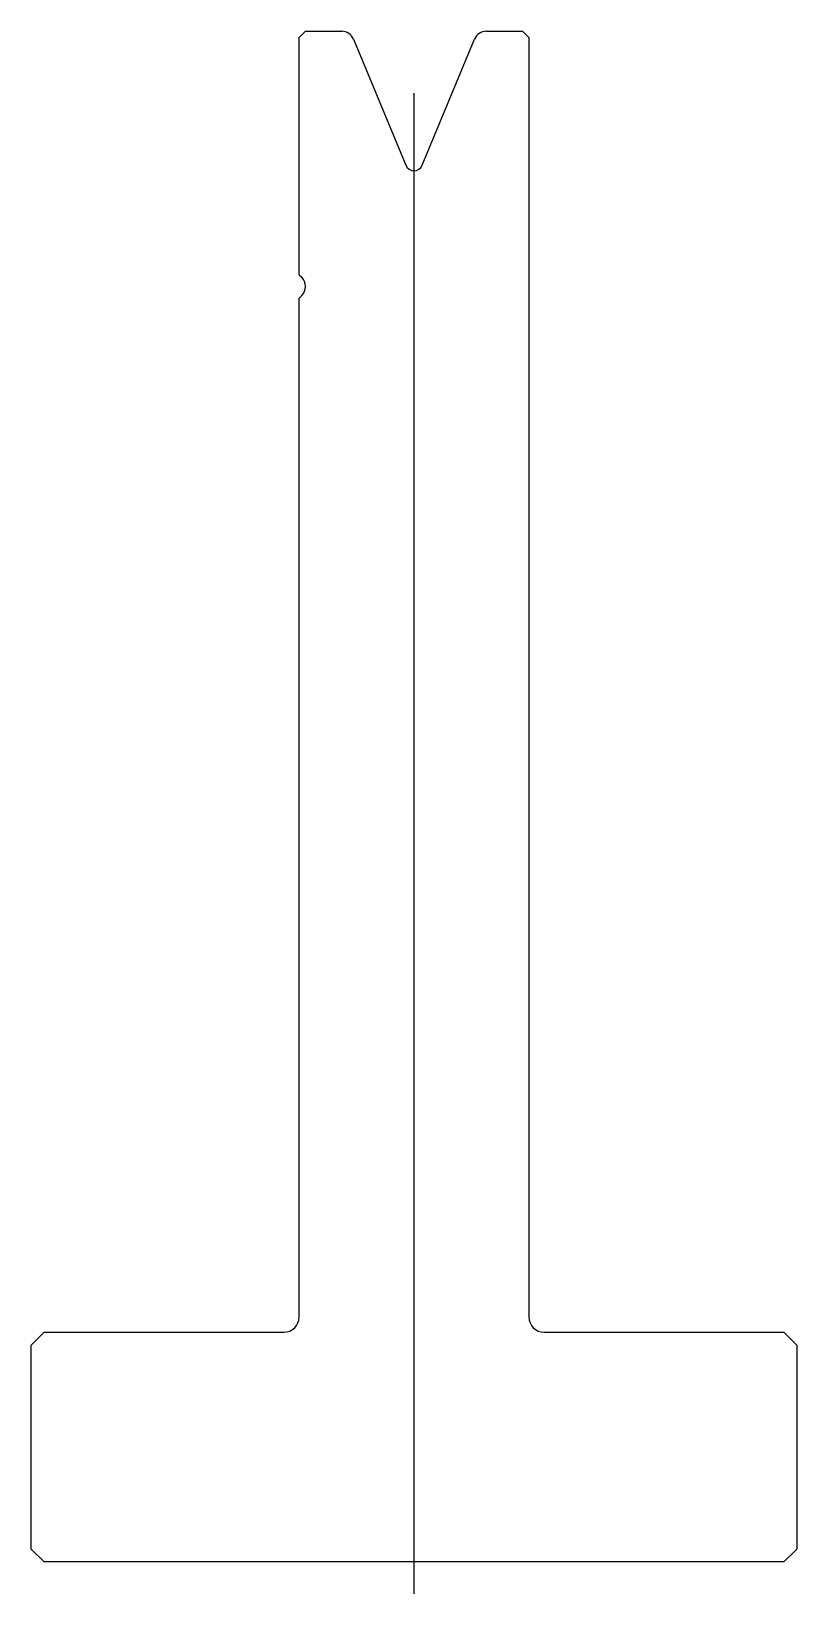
# Model space of a CAD drawing. Header units: metres. Extents: x -30 to 30, y -65 to 58.
import ezdxf

# ---------------------------------------------------------------- set-up
doc = ezdxf.new("R2010")
doc.units = ezdxf.units.M

msp = doc.modelspace()

# ---------------------------------------------------------------- linework, layer by layer
for p, q in [((-8.979145, 57.932138), (-9.479145, 57.432138)), ((-8.979145, 57.932138), (-6.147323, 57.932138)), ((5.189034, 57.932138), (8.020855, 57.932138)), ((8.520855, 57.432138), (8.020855, 57.932138)), ((-9.479145, 38.846352), (-9.479145, 57.432138)), ((-5.223444, 57.314822), (-1.12586, 47.42238)), ((0.167571, 47.42238), (4.265155, 57.314822)), ((8.520855, 57.432138), (8.520855, -42.867862)), ((-0.479145, -64.567862), (-0.479145, 53.08406)), ((-9.479145, 38.846352), (-9.272038, 38.639245)), ((-9.272038, 37.225031), (-9.479145, 37.017925)), ((-9.479145, -42.867862), (-9.479145, 37.017925)), ((-29.479145, -44.067862), (-30.479145, -45.067862)), ((-29.479145, -44.067862), (-10.679145, -44.067862)), ((9.720855, -44.067862), (28.520855, -44.067862)), ((29.520855, -45.067862), (28.520855, -44.067862)), ((-30.479145, -61.067862), (-30.479145, -45.067862)), ((29.520855, -45.067862), (29.520855, -61.067862)), ((-30.479145, -61.067862), (-29.479145, -62.067862)), ((28.520855, -62.067862), (29.520855, -61.067862)), ((28.520855, -62.067862), (-29.479145, -62.067862))]:
    msp.add_line(p, q)
for centre, radius, start, end in [((-6.147323, 56.932138), 1, 22.5, 90), ((5.189034, 56.932138), 1, 90, 157.5), ((-0.479145, 47.690258), 0.7, 202.5, 337.5), ((-9.979145, 37.932138), 1, 315, 45), ((-10.679145, -42.867862), 1.2, 270, 0), ((9.720855, -42.867862), 1.2, 180, 270)]:
    msp.add_arc(centre, radius, start, end)

doc.saveas('drawing.dxf')
